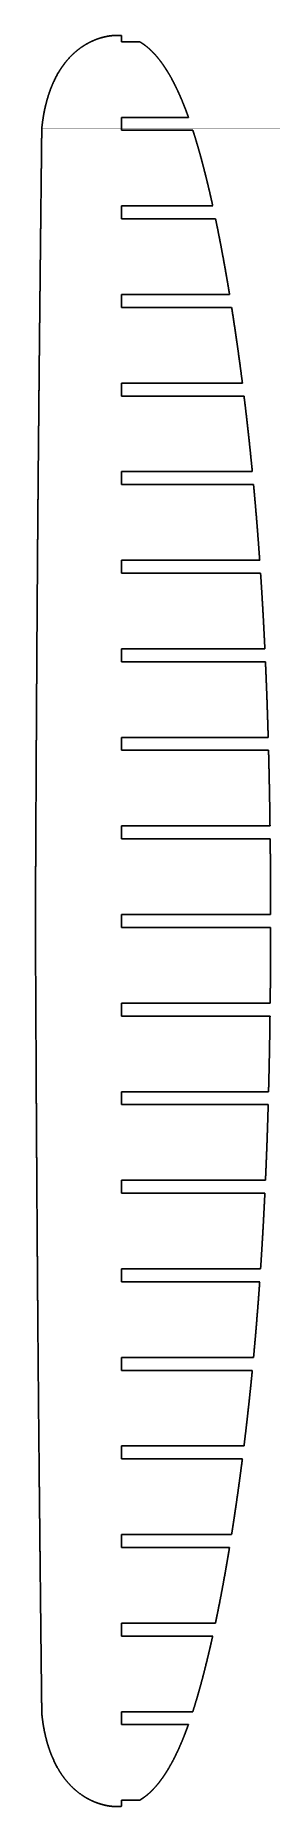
# Model space of a CAD drawing. Header units: metres. Extents: x 1 to 70, y -260 to 260.
import ezdxf

# ---------------------------------------------------------------- set-up
doc = ezdxf.new("R2010")
doc.units = ezdxf.units.M

msp = doc.modelspace()

# ---------------------------------------------------------------- linework, layer by layer
for p, q in [((26.51, 258.1, 1185), (31.81, 258.1, 1185)), ((26.51, 235.9, 1185), (46.16, 235.9, 1185)), ((26.51, 232.1, 1185), (47.45, 232.1, 1185)), ((26.51, 209.9, 1185), (53.3, 209.9, 1185)), ((26.51, 206.1, 1185), (54.11, 206.1, 1185)), ((26.51, 183.9, 1185), (58.23, 183.9, 1185)), ((26.51, 180.1, 1185), (58.85, 180.1, 1185)), ((26.51, 157.9, 1185), (62.01, 157.9, 1185)), ((26.51, 154.1, 1185), (62.48, 154.1, 1185)), ((26.51, 131.9, 1185), (64.92, 131.9, 1185)), ((26.51, 128.1, 1185), (65.28, 128.1, 1185)), ((26.51, 105.9, 1185), (67.09, 105.9, 1185)), ((26.51, 102.1, 1185), (67.35, 102.1, 1185)), ((26.51, 79.9, 1185), (68.61, 79.9, 1185)), ((26.51, 76.1, 1185), (68.78, 76.1, 1185)), ((26.51, 53.9, 1185), (69.59, 53.9, 1185)), ((26.51, 50.1, 1185), (69.69, 50.1, 1185)), ((26.51, 27.9, 1185), (70.12, 27.9, 1185)), ((26.51, 24.1, 1185), (70.17, 24.1, 1185)), ((26.51, 1.9, 1185), (70.3, 1.9, 1185)), ((26.51, -1.9, 1185), (70.3, -1.9, 1185)), ((26.51, -24.1, 1185), (70.17, -24.1, 1185)), ((26.51, -27.9, 1185), (70.12, -27.9, 1185)), ((26.51, -50.1, 1185), (69.69, -50.1, 1185)), ((26.51, -53.9, 1185), (69.59, -53.9, 1185)), ((26.51, -76.1, 1185), (68.79, -76.1, 1185)), ((26.51, -79.9, 1185), (68.61, -79.9, 1185)), ((26.51, -102.1, 1185), (67.35, -102.1, 1185)), ((26.51, -105.9, 1185), (67.09, -105.9, 1185)), ((26.51, -128.1, 1185), (65.28, -128.1, 1185)), ((26.51, -131.9, 1185), (64.92, -131.9, 1185)), ((26.51, -154.1, 1185), (62.47, -154.1, 1185)), ((26.51, -157.9, 1185), (62, -157.9, 1185)), ((26.51, -180.1, 1185), (58.83, -180.1, 1185)), ((26.51, -183.9, 1185), (58.21, -183.9, 1185)), ((26.51, -206.1, 1185), (54.09, -206.1, 1185)), ((26.51, -209.9, 1185), (53.27, -209.9, 1185)), ((26.51, -232.1, 1185), (47.42, -232.1, 1185)), ((26.51, -235.9, 1185), (46.13, -235.9, 1185)), ((26.51, -258.1, 1185), (31.79, -258.1, 1185))]:
    msp.add_line(p, q)
for points, knots in [([(26.51, 259.87, 1185), (26.13, 259.92, 1185), (25.75, 259.94, 1185), (25.36, 259.96, 1185), (24.98, 259.96, 1185), (24.59, 259.95, 1185), (24.21, 259.93, 1185), (23.82, 259.9, 1185), (23.24, 259.83, 1185), (23.03, 259.81, 1185), (22.83, 259.78, 1185), (22.63, 259.74, 1185), (22.42, 259.71, 1185), (22.22, 259.67, 1185), (22.02, 259.63, 1185), (21.64, 259.55, 1185), (21.46, 259.51, 1185), (21.28, 259.46, 1185), (21.11, 259.42, 1185), (20.93, 259.37, 1185), (20.75, 259.33, 1185), (20.58, 259.28, 1185), (19.02, 258.81, 1185), (17.68, 258.29, 1185), (16.38, 257.65, 1185), (15.13, 256.91, 1185), (13.96, 256.07, 1185), (12.85, 255.13, 1185), (11.81, 254.13, 1185), (10.37, 252.51, 1185), (9.91, 251.95, 1185), (9.46, 251.37, 1185), (9.04, 250.78, 1185), (8.63, 250.17, 1185), (8.24, 249.56, 1185), (7.87, 248.93, 1185), (6.53, 246.49, 1185), (5.69, 244.61, 1185), (4.98, 242.67, 1185), (4.39, 240.69, 1185), (3.91, 238.68, 1185), (3.54, 236.66, 1185), (3.25, 234.62, 1185), (3.05, 232.57, 1185)], [0, 0, 0, 0, 0, 0, 0, 0, 0, 0.077658, 0.077658, 0.077658, 0.077658, 0.077658, 0.077658, 0.077658, 0.119056, 0.119056, 0.119056, 0.119056, 0.119056, 0.119056, 0.119056, 0.155502, 0.155502, 0.155502, 0.155502, 0.155502, 0.155502, 0.155502, 0.44318, 0.44318, 0.44318, 0.44318, 0.44318, 0.44318, 0.44318, 0.588654, 0.588654, 0.588654, 0.588654, 0.588654, 0.588654, 0.588654, 1, 1, 1, 1, 1, 1, 1, 1, 1]), ([(46.16, 235.9, 1185), (45.95, 236.48, 1185), (45.75, 237.04, 1185), (45.54, 237.6, 1185), (45.33, 238.15, 1185), (45.13, 238.69, 1185), (44.92, 239.21, 1185), (44.71, 239.73, 1185), (44.11, 241.2, 1185), (43.71, 242.14, 1185), (43.29, 243.08, 1185), (42.86, 244.01, 1185), (42.42, 244.94, 1185), (41.96, 245.86, 1185), (41.48, 246.76, 1185), (40.58, 248.37, 1185), (40.16, 249.08, 1185), (39.74, 249.78, 1185), (39.3, 250.47, 1185), (38.84, 251.15, 1185), (38.37, 251.81, 1185), (37.88, 252.47, 1185), (36.78, 253.84, 1185), (36.16, 254.55, 1185), (35.52, 255.23, 1185), (34.85, 255.89, 1185), (34.14, 256.51, 1185), (33.4, 257.09, 1185), (32.62, 257.63, 1185), (31.81, 258.1, 1185)], [0, 0, 0, 0, 0, 0, 0, 0, 0, 0.165444, 0.165444, 0.165444, 0.165444, 0.165444, 0.165444, 0.165444, 0.473273, 0.473273, 0.473273, 0.473273, 0.473273, 0.473273, 0.473273, 0.718331, 0.718331, 0.718331, 0.718331, 0.718331, 0.718331, 0.718331, 1, 1, 1, 1, 1, 1, 1, 1, 1]), ([(3.05, 232.57, 1185), (3.05, 232.57, 1185), (3.05, 232.57, 1185), (3.05, 232.57, 1185), (3.05, 232.57, 1185), (3.05, 232.57, 1185), (3.05, 232.57, 1185), (3.05, 232.57, 1185), (3.05, 232.57, 1185), (3.05, 232.56, 1185), (3.05, 232.56, 1185), (3.05, 232.56, 1185), (3.05, 232.55, 1185), (3.05, 232.55, 1185), (3.05, 232.54, 1185), (3.05, 232.52, 1185), (3.05, 232.51, 1185), (3.05, 232.49, 1185), (3.05, 232.47, 1185), (3.05, 232.45, 1185), (3.05, 232.43, 1185), (3.05, 232.41, 1185), (3.05, 232.36, 1185), (3.05, 232.34, 1185), (3.05, 232.32, 1185), (3.05, 232.29, 1185), (3.05, 232.27, 1185), (3.05, 232.24, 1185), (3.05, 232.21, 1185), (3.04, 232.14, 1185), (3.04, 232.09, 1185), (3.04, 232.04, 1185), (3.04, 231.99, 1185), (3.04, 231.93, 1185), (3.04, 231.87, 1185), (3.04, 231.8, 1185), (3.04, 231.65, 1185), (3.04, 231.57, 1185), (3.04, 231.48, 1185), (3.04, 231.38, 1185), (3.04, 231.28, 1185), (3.03, 231.17, 1185), (3.03, 231.05, 1185), (3.03, 230.71, 1185), (3.03, 230.49, 1185), (3.02, 230.28, 1185), (3.02, 230.06, 1185), (3.02, 229.84, 1185), (3.02, 229.62, 1185), (3.01, 229.4, 1185), (3.01, 228.82, 1185), (3, 228.46, 1185), (3, 228.1, 1185), (3, 227.74, 1185), (2.99, 227.37, 1185), (2.99, 227.01, 1185), (2.98, 226.65, 1185), (2.97, 225.52, 1185), (2.96, 224.75, 1185), (2.95, 223.98, 1185), (2.95, 223.2, 1185), (2.94, 222.43, 1185), (2.93, 221.66, 1185), (2.92, 220.89, 1185), (2.91, 219.6, 1185), (2.9, 219.07, 1185), (2.89, 218.51, 1185), (2.89, 217.94, 1185), (2.88, 217.36, 1185), (2.87, 216.75, 1185), (2.87, 216.13, 1185), (2.86, 215.15, 1185), (2.85, 214.81, 1185), (2.85, 214.48, 1185), (2.85, 214.14, 1185), (2.84, 213.8, 1185), (2.84, 213.47, 1185), (2.83, 213.13, 1185), (2.83, 212.38, 1185), (2.82, 211.96, 1185), (2.82, 211.54, 1185), (2.81, 211.11, 1185), (2.81, 210.67, 1185), (2.8, 210.22, 1185), (2.8, 209.77, 1185), (2.77, 207.18, 1185), (2.74, 205.04, 1185), (2.72, 202.9, 1185), (2.7, 200.76, 1185), (2.67, 198.62, 1185), (2.65, 196.49, 1185), (2.63, 194.35, 1185), (2.55, 186.76, 1185), (2.49, 181.31, 1185), (2.43, 175.86, 1185), (2.38, 170.41, 1185), (2.32, 164.96, 1185), (2.27, 159.51, 1185), (2.22, 154.06, 1185), (2.13, 144.59, 1185), (2.09, 140.58, 1185), (2.05, 136.56, 1185), (2.02, 132.55, 1185), (1.98, 128.53, 1185), (1.95, 124.52, 1185), (1.91, 120.5, 1185), (1.85, 113.15, 1185), (1.83, 109.8, 1185), (1.8, 106.46, 1185), (1.78, 103.12, 1185), (1.75, 99.77, 1185), (1.73, 96.43, 1185), (1.7, 93.09, 1185), (1.64, 83.6, 1185), (1.6, 77.46, 1185), (1.56, 71.32, 1185), (1.52, 65.18, 1185), (1.48, 59.03, 1185), (1.45, 52.89, 1185), (1.42, 46.75, 1185), (1.37, 38.46, 1185), (1.36, 36.31, 1185), (1.35, 34.16, 1185), (1.34, 32.01, 1185), (1.33, 29.87, 1185), (1.31, 27.72, 1185), (1.3, 25.57, 1185), (1.29, 22.7, 1185), (1.28, 21.98, 1185), (1.28, 21.25, 1185), (1.28, 20.53, 1185), (1.27, 19.81, 1185), (1.27, 19.09, 1185), (1.27, 18.37, 1185), (1.26, 16.99, 1185), (1.26, 16.35, 1185), (1.25, 15.73, 1185), (1.25, 15.13, 1185), (1.25, 14.55, 1185), (1.24, 13.98, 1185), (1.24, 13.43, 1185), (1.23, 12.11, 1185), (1.23, 11.32, 1185), (1.23, 10.53, 1185), (1.22, 9.73, 1185), (1.22, 8.94, 1185), (1.21, 8.15, 1185), (1.21, 7.36, 1185), (1.2, 6.15, 1185), (1.2, 5.74, 1185), (1.2, 5.33, 1185), (1.2, 4.92, 1185), (1.2, 4.51, 1185), (1.19, 4.1, 1185), (1.19, 3.69, 1185), (1.19, 3.09, 1185), (1.19, 2.9, 1185), (1.19, 2.71, 1185), (1.19, 2.52, 1185), (1.18, 2.32, 1185), (1.18, 2.13, 1185), (1.18, 1.94, 1185), (1.18, 1.63, 1185), (1.18, 1.51, 1185), (1.18, 1.39, 1185), (1.18, 1.27, 1185), (1.18, 1.15, 1185), (1.18, 1.03, 1185), (1.18, 0.91, 1185), (1.18, 0.75, 1185), (1.18, 0.71, 1185), (1.18, 0.68, 1185), (1.18, 0.64, 1185), (1.18, 0.6, 1185), (1.18, 0.57, 1185), (1.18, 0.54, 1185), (1.18, 0.46, 1185), (1.18, 0.41, 1185), (1.17, 0.36, 1185), (1.17, 0.33, 1185), (1.17, 0.29, 1185), (1.17, 0.26, 1185), (1.17, 0.22, 1185), (1.17, 0.17, 1185), (1.17, 0.14, 1185), (1.17, 0.12, 1185), (1.17, 0.1, 1185), (1.17, 0.08, 1185), (1.17, 0.06, 1185), (1.17, 0.05, 1185), (1.17, 0.03, 1185), (1.17, 0.02, 1185), (1.17, 0.01, 1185), (1.17, 0.01, 1185), (1.17, 0, 1185), (1.17, 0, 1185), (1.17, 0, 1185), (1.17, 0, 1185), (1.17, 0, 1185), (1.17, 0, 1185), (1.17, 0, 1185), (1.17, 0, 1185), (1.17, 0, 1185), (1.17, -0.01, 1185), (1.17, -0.02, 1185), (1.17, -0.03, 1185), (1.17, -0.03, 1185), (1.17, -0.05, 1185), (1.17, -0.06, 1185), (1.17, -0.08, 1185), (1.17, -0.1, 1185), (1.17, -0.14, 1185), (1.17, -0.17, 1185), (1.17, -0.2, 1185), (1.17, -0.24, 1185), (1.17, -0.28, 1185), (1.17, -0.32, 1185), (1.17, -0.37, 1185), (1.18, -0.47, 1185), (1.18, -0.52, 1185), (1.18, -0.57, 1185), (1.18, -0.63, 1185), (1.18, -0.69, 1185), (1.18, -0.75, 1185), (1.18, -0.82, 1185), (1.18, -0.98, 1185), (1.18, -1.06, 1185), (1.18, -1.14, 1185), (1.18, -1.23, 1185), (1.18, -1.33, 1185), (1.18, -1.43, 1185), (1.18, -1.53, 1185), (1.18, -1.86, 1185), (1.18, -2.08, 1185), (1.18, -2.3, 1185), (1.19, -2.52, 1185), (1.19, -2.74, 1185), (1.19, -2.96, 1185), (1.19, -3.18, 1185), (1.19, -3.76, 1185), (1.19, -4.12, 1185), (1.2, -4.48, 1185), (1.2, -4.85, 1185), (1.2, -5.21, 1185), (1.2, -5.57, 1185), (1.2, -5.94, 1185), (1.21, -7.07, 1185), (1.21, -7.85, 1185), (1.22, -8.62, 1185), (1.22, -9.39, 1185), (1.22, -10.17, 1185), (1.23, -10.94, 1185), (1.23, -11.71, 1185), (1.24, -13.01, 1185), (1.24, -13.55, 1185), (1.24, -14.1, 1185), (1.25, -14.67, 1185), (1.25, -15.26, 1185), (1.25, -15.87, 1185), (1.26, -16.49, 1185), (1.26, -17.47, 1185), (1.26, -17.81, 1185), (1.27, -18.15, 1185), (1.27, -18.49, 1185), (1.27, -18.82, 1185), (1.27, -19.16, 1185), (1.27, -19.5, 1185), (1.28, -20.25, 1185), (1.28, -20.67, 1185), (1.28, -21.1, 1185), (1.28, -21.53, 1185), (1.28, -21.97, 1185), (1.29, -22.41, 1185), (1.29, -22.87, 1185), (1.3, -25.47, 1185), (1.31, -27.61, 1185), (1.32, -29.76, 1185), (1.34, -31.9, 1185), (1.35, -34.05, 1185), (1.36, -36.19, 1185), (1.37, -38.34, 1185), (1.41, -45.95, 1185), (1.44, -51.41, 1185), (1.47, -56.87, 1185), (1.5, -62.33, 1185), (1.54, -67.79, 1185), (1.57, -73.25, 1185), (1.61, -78.72, 1185), (1.67, -88.2, 1185), (1.7, -92.21, 1185), (1.73, -96.23, 1185), (1.76, -100.25, 1185), (1.79, -104.27, 1185), (1.82, -108.28, 1185), (1.85, -112.3, 1185), (1.91, -119.55, 1185), (1.93, -122.78, 1185), (1.96, -126, 1185), (1.99, -129.23, 1185), (2.02, -132.46, 1185), (2.04, -135.69, 1185), (2.07, -138.92, 1185), (2.13, -145.42, 1185), (2.16, -148.69, 1185), (2.2, -151.96, 1185), (2.23, -155.23, 1185), (2.26, -158.5, 1185), (2.29, -161.78, 1185), (2.32, -165.05, 1185), (2.39, -171.29, 1185), (2.42, -174.26, 1185), (2.45, -177.23, 1185), (2.48, -180.2, 1185), (2.51, -183.17, 1185), (2.54, -186.14, 1185), (2.57, -189.11, 1185), (2.63, -194.22, 1185), (2.65, -196.37, 1185), (2.67, -198.51, 1185), (2.7, -200.65, 1185), (2.72, -202.8, 1185), (2.74, -204.94, 1185), (2.77, -207.08, 1185), (2.8, -209.94, 1185), (2.81, -210.66, 1185), (2.81, -211.38, 1185), (2.82, -212.1, 1185), (2.83, -212.82, 1185), (2.84, -213.54, 1185), (2.85, -214.26, 1185), (2.86, -215.63, 1185), (2.87, -216.27, 1185), (2.88, -216.88, 1185), (2.88, -217.48, 1185), (2.89, -218.06, 1185), (2.9, -218.63, 1185), (2.9, -219.18, 1185), (2.92, -220.5, 1185), (2.92, -221.29, 1185), (2.93, -222.08, 1185), (2.94, -222.87, 1185), (2.95, -223.66, 1185), (2.96, -224.45, 1185), (2.97, -225.24, 1185), (2.98, -226.43, 1185), (2.99, -226.84, 1185), (2.99, -227.25, 1185), (3, -227.66, 1185), (3, -228.07, 1185), (3, -228.48, 1185), (3.01, -228.89, 1185), (3.02, -229.49, 1185), (3.02, -229.68, 1185), (3.02, -229.87, 1185), (3.02, -230.06, 1185), (3.02, -230.25, 1185), (3.03, -230.44, 1185), (3.03, -230.63, 1185), (3.03, -230.94, 1185), (3.03, -231.06, 1185), (3.03, -231.18, 1185), (3.04, -231.3, 1185), (3.04, -231.42, 1185), (3.04, -231.54, 1185), (3.04, -231.66, 1185), (3.04, -231.82, 1185), (3.04, -231.86, 1185), (3.04, -231.9, 1185), (3.04, -231.93, 1185), (3.04, -231.97, 1185), (3.04, -232, 1185), (3.04, -232.03, 1185), (3.04, -232.11, 1185), (3.04, -232.16, 1185), (3.05, -232.21, 1185), (3.05, -232.25, 1185), (3.05, -232.28, 1185), (3.05, -232.31, 1185), (3.05, -232.35, 1185), (3.05, -232.4, 1185), (3.05, -232.43, 1185), (3.05, -232.45, 1185), (3.05, -232.47, 1185), (3.05, -232.49, 1185), (3.05, -232.5, 1185), (3.05, -232.52, 1185), (3.05, -232.54, 1185), (3.05, -232.54, 1185), (3.05, -232.55, 1185), (3.05, -232.55, 1185), (3.05, -232.56, 1185), (3.05, -232.56, 1185), (3.05, -232.56, 1185), (3.05, -232.57, 1185), (3.05, -232.57, 1185), (3.05, -232.57, 1185), (3.05, -232.57, 1185), (3.05, -232.57, 1185), (3.05, -232.57, 1185), (3.05, -232.57, 1185), (3.05, -232.57, 1185)], [0, 0, 0, 0, 0, 0, 0, 0, 0, 0.003287, 0.003287, 0.003287, 0.003287, 0.003287, 0.003287, 0.003287, 0.006721, 0.006721, 0.006721, 0.006721, 0.006721, 0.006721, 0.006721, 0.010498, 0.010498, 0.010498, 0.010498, 0.010498, 0.010498, 0.010498, 0.012902, 0.012902, 0.012902, 0.012902, 0.012902, 0.012902, 0.012902, 0.016336, 0.016336, 0.016336, 0.016336, 0.016336, 0.016336, 0.016336, 0.020114, 0.020114, 0.020114, 0.020114, 0.020114, 0.020114, 0.020114, 0.026789, 0.026789, 0.026789, 0.026789, 0.026789, 0.026789, 0.026789, 0.037856, 0.037856, 0.037856, 0.037856, 0.037856, 0.037856, 0.037856, 0.061405, 0.061405, 0.061405, 0.061405, 0.061405, 0.061405, 0.061405, 0.077261, 0.077261, 0.077261, 0.077261, 0.077261, 0.077261, 0.077261, 0.085592, 0.085592, 0.085592, 0.085592, 0.085592, 0.085592, 0.085592, 0.095789, 0.095789, 0.095789, 0.095789, 0.095789, 0.095789, 0.095789, 0.143594, 0.143594, 0.143594, 0.143594, 0.143594, 0.143594, 0.143594, 0.265409, 0.265409, 0.265409, 0.265409, 0.265409, 0.265409, 0.265409, 0.355144, 0.355144, 0.355144, 0.355144, 0.355144, 0.355144, 0.355144, 0.429869, 0.429869, 0.429869, 0.429869, 0.429869, 0.429869, 0.429869, 0.567137, 0.567137, 0.567137, 0.567137, 0.567137, 0.567137, 0.567137, 0.615167, 0.615167, 0.615167, 0.615167, 0.615167, 0.615167, 0.615167, 0.631296, 0.631296, 0.631296, 0.631296, 0.631296, 0.631296, 0.631296, 0.645955, 0.645955, 0.645955, 0.645955, 0.645955, 0.645955, 0.645955, 0.667776, 0.667776, 0.667776, 0.667776, 0.667776, 0.667776, 0.667776, 0.679101, 0.679101, 0.679101, 0.679101, 0.679101, 0.679101, 0.679101, 0.684358, 0.684358, 0.684358, 0.684358, 0.684358, 0.684358, 0.684358, 0.687678, 0.687678, 0.687678, 0.687678, 0.687678, 0.687678, 0.687678, 0.688833, 0.688833, 0.688833, 0.688833, 0.688833, 0.688833, 0.688833, 0.690758, 0.690758, 0.690758, 0.690758, 0.690758, 0.690758, 0.690758, 0.692876, 0.692876, 0.692876, 0.692876, 0.692876, 0.692876, 0.692876, 0.694848, 0.694848, 0.694848, 0.694848, 0.694848, 0.694848, 0.694848, 0.696818, 0.696818, 0.696818, 0.696818, 0.696818, 0.696818, 0.696818, 0.698629, 0.698629, 0.698629, 0.698629, 0.698629, 0.698629, 0.698629, 0.70044, 0.70044, 0.70044, 0.70044, 0.70044, 0.70044, 0.70044, 0.701949, 0.701949, 0.701949, 0.701949, 0.701949, 0.701949, 0.701949, 0.703459, 0.703459, 0.703459, 0.703459, 0.703459, 0.703459, 0.703459, 0.706393, 0.706393, 0.706393, 0.706393, 0.706393, 0.706393, 0.706393, 0.711257, 0.711257, 0.711257, 0.711257, 0.711257, 0.711257, 0.711257, 0.721608, 0.721608, 0.721608, 0.721608, 0.721608, 0.721608, 0.721608, 0.728577, 0.728577, 0.728577, 0.728577, 0.728577, 0.728577, 0.728577, 0.732239, 0.732239, 0.732239, 0.732239, 0.732239, 0.732239, 0.732239, 0.73672, 0.73672, 0.73672, 0.73672, 0.73672, 0.73672, 0.73672, 0.757729, 0.757729, 0.757729, 0.757729, 0.757729, 0.757729, 0.757729, 0.811221, 0.811221, 0.811221, 0.811221, 0.811221, 0.811221, 0.811221, 0.850573, 0.850573, 0.850573, 0.850573, 0.850573, 0.850573, 0.850573, 0.882188, 0.882188, 0.882188, 0.882188, 0.882188, 0.882188, 0.882188, 0.914234, 0.914234, 0.914234, 0.914234, 0.914234, 0.914234, 0.914234, 0.943327, 0.943327, 0.943327, 0.943327, 0.943327, 0.943327, 0.943327, 0.964313, 0.964313, 0.964313, 0.964313, 0.964313, 0.964313, 0.964313, 0.971359, 0.971359, 0.971359, 0.971359, 0.971359, 0.971359, 0.971359, 0.977763, 0.977763, 0.977763, 0.977763, 0.977763, 0.977763, 0.977763, 0.987296, 0.987296, 0.987296, 0.987296, 0.987296, 0.987296, 0.987296, 0.992244, 0.992244, 0.992244, 0.992244, 0.992244, 0.992244, 0.992244, 0.99454, 0.99454, 0.99454, 0.99454, 0.99454, 0.99454, 0.99454, 0.995991, 0.995991, 0.995991, 0.995991, 0.995991, 0.995991, 0.995991, 0.996495, 0.996495, 0.996495, 0.996495, 0.996495, 0.996495, 0.996495, 0.997336, 0.997336, 0.997336, 0.997336, 0.997336, 0.997336, 0.997336, 0.998262, 0.998262, 0.998262, 0.998262, 0.998262, 0.998262, 0.998262, 0.998935, 0.998935, 0.998935, 0.998935, 0.998935, 0.998935, 0.998935, 1, 1, 1, 1, 1, 1, 1, 1, 1]), ([(53.3, 209.9, 1185), (53.03, 211.12, 1185), (52.76, 212.33, 1185), (52.48, 213.54, 1185), (52.2, 214.76, 1185), (51.91, 215.97, 1185), (51.61, 217.18, 1185), (51.31, 218.39, 1185), (50.66, 220.98, 1185), (50.3, 222.37, 1185), (49.93, 223.76, 1185), (49.55, 225.14, 1185), (49.16, 226.52, 1185), (48.75, 227.9, 1185), (48.34, 229.27, 1185), (47.86, 230.83, 1185), (47.8, 231.01, 1185), (47.74, 231.19, 1185), (47.68, 231.38, 1185), (47.62, 231.56, 1185), (47.57, 231.74, 1185), (47.51, 231.92, 1185), (47.45, 232.1, 1185)], [0, 0, 0, 0, 0, 0, 0, 0, 0, 0.433361, 0.433361, 0.433361, 0.433361, 0.433361, 0.433361, 0.433361, 0.932618, 0.932618, 0.932618, 0.932618, 0.932618, 0.932618, 0.932618, 1, 1, 1, 1, 1, 1, 1, 1, 1]), ([(58.23, 183.9, 1185), (58.09, 184.79, 1185), (57.94, 185.68, 1185), (57.79, 186.56, 1185), (57.64, 187.45, 1185), (57.49, 188.34, 1185), (57.33, 189.23, 1185), (57.18, 190.11, 1185), (56.69, 192.89, 1185), (56.34, 194.78, 1185), (55.99, 196.67, 1185), (55.64, 198.56, 1185), (55.27, 200.45, 1185), (54.89, 202.34, 1185), (54.51, 204.22, 1185), (54.11, 206.1, 1185)], [0, 0, 0, 0, 0, 0, 0, 0, 0, 0.31894, 0.31894, 0.31894, 0.31894, 0.31894, 0.31894, 0.31894, 1, 1, 1, 1, 1, 1, 1, 1, 1]), ([(62.01, 157.9, 1185), (62, 157.95, 1185), (61.99, 158.01, 1185), (61.99, 158.06, 1185), (61.98, 158.12, 1185), (61.97, 158.17, 1185), (61.97, 158.23, 1185), (61.96, 158.28, 1185), (61.6, 161.06, 1185), (61.24, 163.79, 1185), (60.87, 166.51, 1185), (60.49, 169.23, 1185), (60.1, 171.95, 1185), (59.69, 174.67, 1185), (59.28, 177.39, 1185), (58.85, 180.1, 1185)], [0, 0, 0, 0, 0, 0, 0, 0, 0, 0.019639, 0.019639, 0.019639, 0.019639, 0.019639, 0.019639, 0.019639, 1, 1, 1, 1, 1, 1, 1, 1, 1]), ([(64.92, 131.9, 1185), (64.88, 132.33, 1185), (64.84, 132.77, 1185), (64.8, 133.2, 1185), (64.75, 133.63, 1185), (64.71, 134.06, 1185), (64.67, 134.49, 1185), (64.62, 134.93, 1185), (64.34, 137.7, 1185), (64.1, 140.05, 1185), (63.85, 142.39, 1185), (63.59, 144.73, 1185), (63.32, 147.08, 1185), (63.05, 149.42, 1185), (62.77, 151.76, 1185), (62.48, 154.1, 1185)], [0, 0, 0, 0, 0, 0, 0, 0, 0, 0.155372, 0.155372, 0.155372, 0.155372, 0.155372, 0.155372, 0.155372, 1, 1, 1, 1, 1, 1, 1, 1, 1]), ([(67.09, 105.9, 1185), (66.97, 107.54, 1185), (66.85, 109.19, 1185), (66.73, 110.83, 1185), (66.61, 112.48, 1185), (66.48, 114.12, 1185), (66.35, 115.77, 1185), (66.22, 117.41, 1185), (65.99, 120.19, 1185), (65.89, 121.32, 1185), (65.79, 122.45, 1185), (65.69, 123.58, 1185), (65.59, 124.71, 1185), (65.49, 125.84, 1185), (65.39, 126.97, 1185), (65.28, 128.1, 1185)], [0, 0, 0, 0, 0, 0, 0, 0, 0, 0.591779, 0.591779, 0.591779, 0.591779, 0.591779, 0.591779, 0.591779, 1, 1, 1, 1, 1, 1, 1, 1, 1]), ([(65.28, -128.1, 1185), (65.29, -127.99, 1185), (65.3, -127.88, 1185), (65.31, -127.77, 1185), (65.32, -127.66, 1185), (65.33, -127.55, 1185), (65.34, -127.44, 1185), (65.35, -127.33, 1185), (65.61, -124.56, 1185), (65.84, -121.9, 1185), (66.07, -119.23, 1185), (66.29, -116.57, 1185), (66.5, -113.9, 1185), (66.71, -111.23, 1185), (66.9, -108.57, 1185), (67.09, -105.9, 1185)], [0, 0, 0, 0, 0, 0, 0, 0, 0, 0.039484, 0.039484, 0.039484, 0.039484, 0.039484, 0.039484, 0.039484, 1, 1, 1, 1, 1, 1, 1, 1, 1]), ([(62.47, -154.1, 1185), (62.64, -152.77, 1185), (62.8, -151.44, 1185), (62.96, -150.1, 1185), (63.12, -148.77, 1185), (63.27, -147.44, 1185), (63.42, -146.1, 1185), (63.57, -144.77, 1185), (63.83, -142.43, 1185), (63.94, -141.42, 1185), (64.05, -140.41, 1185), (64.16, -139.41, 1185), (64.26, -138.39, 1185), (64.37, -137.38, 1185), (64.47, -136.37, 1185), (64.62, -134.93, 1185), (64.66, -134.49, 1185), (64.71, -134.06, 1185), (64.75, -133.63, 1185), (64.79, -133.2, 1185), (64.83, -132.77, 1185), (64.88, -132.33, 1185), (64.92, -131.9, 1185)], [0, 0, 0, 0, 0, 0, 0, 0, 0, 0.482138, 0.482138, 0.482138, 0.482138, 0.482138, 0.482138, 0.482138, 0.845366, 0.845366, 0.845366, 0.845366, 0.845366, 0.845366, 0.845366, 1, 1, 1, 1, 1, 1, 1, 1, 1]), ([(58.83, -180.1, 1185), (58.94, -179.42, 1185), (59.04, -178.74, 1185), (59.15, -178.06, 1185), (59.25, -177.38, 1185), (59.36, -176.7, 1185), (59.46, -176.02, 1185), (59.57, -175.34, 1185), (59.98, -172.57, 1185), (60.29, -170.47, 1185), (60.59, -168.38, 1185), (60.89, -166.29, 1185), (61.17, -164.19, 1185), (61.45, -162.09, 1185), (61.73, -160, 1185), (62, -157.9, 1185)], [0, 0, 0, 0, 0, 0, 0, 0, 0, 0.245577, 0.245577, 0.245577, 0.245577, 0.245577, 0.245577, 0.245577, 1, 1, 1, 1, 1, 1, 1, 1, 1]), ([(54.09, -206.1, 1185), (54.19, -205.59, 1185), (54.3, -205.09, 1185), (54.4, -204.58, 1185), (54.51, -204.07, 1185), (54.61, -203.56, 1185), (54.72, -203.05, 1185), (54.82, -202.55, 1185), (55.37, -199.78, 1185), (55.81, -197.52, 1185), (56.24, -195.25, 1185), (56.65, -192.98, 1185), (57.06, -190.72, 1185), (57.45, -188.45, 1185), (57.84, -186.17, 1185), (58.21, -183.9, 1185)], [0, 0, 0, 0, 0, 0, 0, 0, 0, 0.183653, 0.183653, 0.183653, 0.183653, 0.183653, 0.183653, 0.183653, 1, 1, 1, 1, 1, 1, 1, 1, 1]), ([(47.42, -232.1, 1185), (48, -230.29, 1185), (48.56, -228.48, 1185), (49.09, -226.65, 1185), (49.61, -224.82, 1185), (50.11, -222.99, 1185), (50.59, -221.15, 1185), (51.05, -219.31, 1185), (51.74, -216.52, 1185), (51.97, -215.58, 1185), (52.19, -214.63, 1185), (52.41, -213.69, 1185), (52.63, -212.74, 1185), (52.85, -211.8, 1185), (53.06, -210.85, 1185), (53.27, -209.9, 1185)], [0, 0, 0, 0, 0, 0, 0, 0, 0, 0.661789, 0.661789, 0.661789, 0.661789, 0.661789, 0.661789, 0.661789, 1, 1, 1, 1, 1, 1, 1, 1, 1]), ([(3.05, -232.57, 1185), (3.24, -234.47, 1185), (3.5, -236.37, 1185), (3.84, -238.26, 1185), (4.26, -240.13, 1185), (4.78, -241.98, 1185), (5.4, -243.8, 1185), (6.13, -245.57, 1185), (7.64, -248.56, 1185), (8.35, -249.81, 1185), (9.13, -251.02, 1185), (9.99, -252.18, 1185), (10.93, -253.28, 1185), (11.95, -254.31, 1185), (13.03, -255.25, 1185), (14.7, -256.49, 1185), (15.22, -256.85, 1185), (15.76, -257.19, 1185), (16.3, -257.51, 1185), (16.86, -257.81, 1185), (17.43, -258.1, 1185), (18.01, -258.36, 1185), (18.87, -258.71, 1185), (19.14, -258.81, 1185), (19.42, -258.91, 1185), (19.69, -259.01, 1185), (19.97, -259.1, 1185), (20.24, -259.18, 1185), (20.52, -259.26, 1185), (21.1, -259.42, 1185), (21.4, -259.5, 1185), (21.7, -259.57, 1185), (22, -259.63, 1185), (22.31, -259.69, 1185), (22.61, -259.75, 1185), (22.92, -259.79, 1185), (23.63, -259.88, 1185), (24.04, -259.92, 1185), (24.45, -259.95, 1185), (24.87, -259.96, 1185), (25.28, -259.96, 1185), (25.69, -259.95, 1185), (26.1, -259.92, 1185), (26.51, -259.87, 1185)], [0, 0, 0, 0, 0, 0, 0, 0, 0, 0.02368104, 0.02368104, 0.02368104, 0.02368104, 0.02368104, 0.02368104, 0.02368104, 0.04145008, 0.04145008, 0.04145008, 0.04145008, 0.04145008, 0.04145008, 0.04145008, 0.04929767, 0.04929767, 0.04929767, 0.04929767, 0.04929767, 0.04929767, 0.04929767, 0.05293107, 0.05293107, 0.05293107, 0.05293107, 0.05293107, 0.05293107, 0.05293107, 0.05685509, 0.05685509, 0.05685509, 0.05685509, 0.05685509, 0.05685509, 0.05685509, 0.0620671, 0.0620671, 0.0620671, 0.0620671, 0.0620671, 0.0620671, 0.0620671, 0.0620671, 0.0620671]), ([(31.79, -258.1, 1185), (31.95, -258, 1185), (32.11, -257.91, 1185), (32.28, -257.81, 1185), (32.44, -257.7, 1185), (32.59, -257.6, 1185), (32.75, -257.49, 1185), (32.91, -257.38, 1185), (33.48, -256.97, 1185), (33.88, -256.65, 1185), (34.28, -256.33, 1185), (34.67, -255.98, 1185), (35.04, -255.63, 1185), (35.41, -255.27, 1185), (35.77, -254.9, 1185), (36.76, -253.82, 1185), (37.38, -253.1, 1185), (37.96, -252.35, 1185), (38.52, -251.58, 1185), (39.06, -250.79, 1185), (39.57, -249.99, 1185), (40.07, -249.18, 1185), (41.17, -247.27, 1185), (41.77, -246.17, 1185), (42.34, -245.05, 1185), (42.88, -243.92, 1185), (43.4, -242.77, 1185), (43.9, -241.62, 1185), (44.39, -240.46, 1185), (45.02, -238.87, 1185), (45.18, -238.45, 1185), (45.34, -238.03, 1185), (45.5, -237.6, 1185), (45.66, -237.18, 1185), (45.82, -236.75, 1185), (45.97, -236.33, 1185), (46.13, -235.9, 1185)], [0, 0, 0, 0, 0, 0, 0, 0, 0, 0.056419, 0.056419, 0.056419, 0.056419, 0.056419, 0.056419, 0.056419, 0.209543, 0.209543, 0.209543, 0.209543, 0.209543, 0.209543, 0.209543, 0.492004, 0.492004, 0.492004, 0.492004, 0.492004, 0.492004, 0.492004, 0.865326, 0.865326, 0.865326, 0.865326, 0.865326, 0.865326, 0.865326, 1, 1, 1, 1, 1, 1, 1, 1, 1])]:
    msp.add_open_spline(points, degree=8, knots=knots)
for points, degree in [([(26.51, 259.87, 1185), (26.51, 258.1, 1185)], 1), ([(26.51, 235.9, 1185), (26.51, 232.1, 1185)], 1), ([(26.51, 209.9, 1185), (26.51, 206.1, 1185)], 1), ([(26.51, 183.9, 1185), (26.51, 180.1, 1185)], 1), ([(26.51, 157.9, 1185), (26.51, 154.1, 1185)], 1), ([(26.51, 131.9, 1185), (26.51, 128.1, 1185)], 1), ([(26.51, 105.9, 1185), (26.51, 102.1, 1185)], 1), ([(68.61, 79.9, 1185), (68.48, 82.68, 1185), (68.34, 85.45, 1185), (68.19, 88.23, 1185), (68.04, 91, 1185), (67.88, 93.78, 1185), (67.71, 96.55, 1185), (67.53, 99.33, 1185), (67.35, 102.1, 1185)], 8), ([(26.51, 79.9, 1185), (26.51, 76.1, 1185)], 1), ([(69.59, 53.9, 1185), (69.51, 56.68, 1185), (69.42, 59.45, 1185), (69.33, 62.23, 1185), (69.24, 65, 1185), (69.13, 67.78, 1185), (69.02, 70.55, 1185), (68.91, 73.33, 1185), (68.78, 76.1, 1185)], 8), ([(26.51, 53.9, 1185), (26.51, 50.1, 1185)], 1), ([(70.12, 27.9, 1185), (70.09, 30.68, 1185), (70.05, 33.45, 1185), (70, 36.23, 1185), (69.95, 39, 1185), (69.89, 41.78, 1185), (69.83, 44.55, 1185), (69.76, 47.33, 1185), (69.69, 50.1, 1185)], 8), ([(26.51, 27.9, 1185), (26.51, 24.1, 1185)], 1), ([(70.3, 1.9, 1185), (70.29, 4.68, 1185), (70.29, 7.45, 1185), (70.28, 10.23, 1185), (70.27, 13, 1185), (70.25, 15.78, 1185), (70.23, 18.55, 1185), (70.2, 21.33, 1185), (70.17, 24.1, 1185)], 8), ([(26.51, 1.9, 1185), (26.51, 0, 1185)], 1), ([(26.51, -1.9, 1185), (26.51, 0, 1185)], 1), ([(70.17, -24.1, 1185), (70.2, -21.33, 1185), (70.23, -18.55, 1185), (70.25, -15.78, 1185), (70.27, -13, 1185), (70.28, -10.23, 1185), (70.29, -7.45, 1185), (70.3, -4.68, 1185), (70.3, -1.9, 1185)], 8), ([(26.51, -27.9, 1185), (26.51, -24.1, 1185)], 1), ([(69.69, -50.1, 1185), (69.77, -47.33, 1185), (69.83, -44.55, 1185), (69.9, -41.78, 1185), (69.95, -39, 1185), (70, -36.23, 1185), (70.05, -33.45, 1185), (70.09, -30.68, 1185), (70.12, -27.9, 1185)], 8), ([(26.51, -53.9, 1185), (26.51, -50.1, 1185)], 1), ([(68.79, -76.1, 1185), (68.91, -73.33, 1185), (69.03, -70.55, 1185), (69.14, -67.78, 1185), (69.24, -65, 1185), (69.34, -62.23, 1185), (69.43, -59.45, 1185), (69.51, -56.68, 1185), (69.59, -53.9, 1185)], 8), ([(26.51, -79.9, 1185), (26.51, -76.1, 1185)], 1), ([(67.35, -102.1, 1185), (67.53, -99.33, 1185), (67.71, -96.55, 1185), (67.88, -93.78, 1185), (68.04, -91, 1185), (68.19, -88.23, 1185), (68.34, -85.45, 1185), (68.48, -82.68, 1185), (68.61, -79.9, 1185)], 8), ([(26.51, -105.9, 1185), (26.51, -102.1, 1185)], 1), ([(26.51, -131.9, 1185), (26.51, -128.1, 1185)], 1), ([(26.51, -157.9, 1185), (26.51, -154.1, 1185)], 1), ([(26.51, -183.9, 1185), (26.51, -180.1, 1185)], 1), ([(26.51, -209.9, 1185), (26.51, -206.1, 1185)], 1), ([(26.51, -235.9, 1185), (26.51, -232.1, 1185)], 1), ([(26.51, -259.87, 1185), (26.51, -258.1, 1185)], 1)]:
    msp.add_open_spline(points, degree=degree)

doc.saveas('drawing.dxf')
